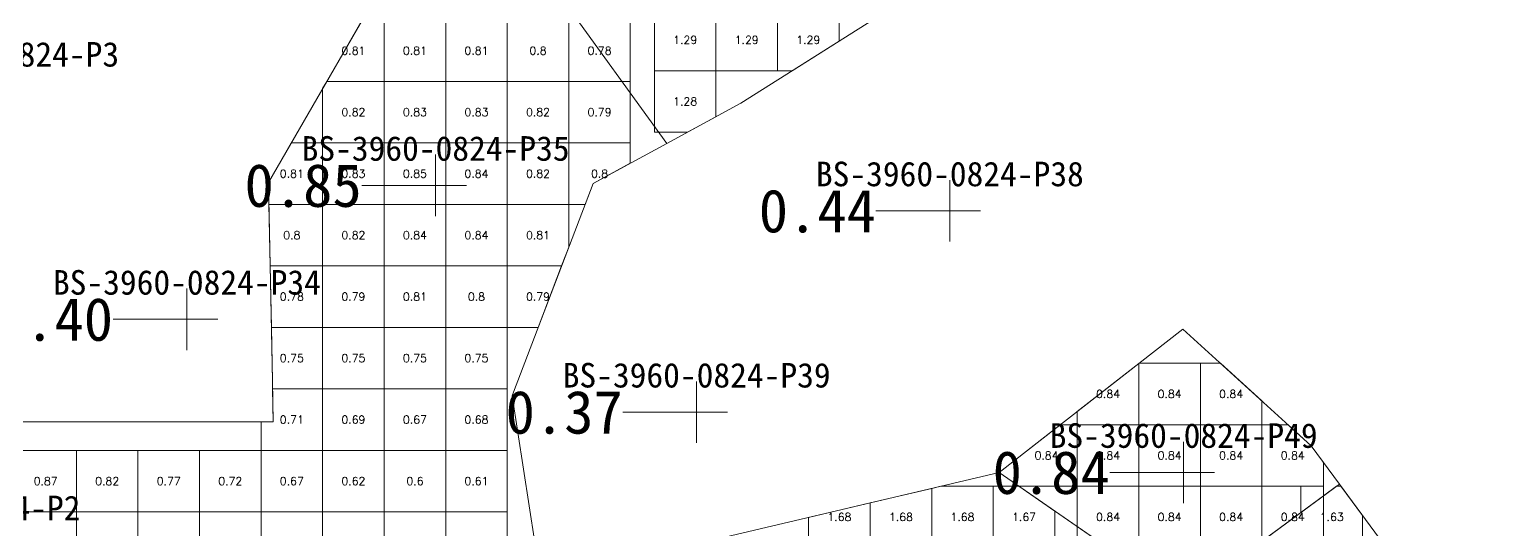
# Model space of a CAD drawing. Header units: inches. Extents: x 469941 to 470089, y 4349675 to 4349818.
# Drawn here: x 470065.12 to 470088.89, y 4349705.5 to 4349713.64 of the extents above; entities that cross this region are included whole.
import ezdxf
from ezdxf.enums import TextEntityAlignment as Align

# ---------------------------------------------------------------- set-up
doc = ezdxf.new("R2010")
doc.units = ezdxf.units.IN
doc.header["$MEASUREMENT"] = 0
for name, color, linetype, lineweight in [('0.500-1.000', 7, 'Continuous', 0), ('1.000-1.500', 7, 'Continuous', 0), ('1.500-3.000', 7, 'Continuous', 0), ('孔口文字', 7, 'Continuous', 0), ('点', 7, 'Continuous', 0), ('爆区方格网', 7, 'Continuous', 0), ('线条', 7, 'Continuous', 0), ('钻孔', 7, 'Continuous', 0)]:
    doc.layers.add(name, color=color, linetype=linetype, lineweight=lineweight)
doc.styles.add('3dmine_textStyle_1', font='txt.shx', dxfattribs={"height": 1, "bigfont": 'gbcbig.shx'})
doc.styles.add('3dmine_textStyle_4', font='simsunb.ttf', dxfattribs={"height": 1})

msp = doc.modelspace()

# ---------------------------------------------------------------- hatches: boundary and pattern name
at = {"layer": '钻孔', "linetype": 'Continuous', "lineweight": 0, "true_color": 0x808080, "extrusion": (0, 1, 0)}
for points in [[(-470065.543, 3950.44), (-470064.543, 3950.44), (-470064.543, 3960.44), (-470065.543, 3960.44)], [(-470081.082, 3949.897), (-470080.082, 3949.897), (-470080.082, 3960.897), (-470081.082, 3960.897)], [(-470068.685, 3949.898), (-470067.685, 3949.898), (-470067.685, 3960.898), (-470068.685, 3960.898)], [(-470076.968, 3950.033), (-470075.968, 3950.033), (-470075.968, 3961.033), (-470076.968, 3961.033)]]:
    msp.add_hatch(color=8, dxfattribs=at).paths.add_polyline_path(points, flags=0)
at = {"layer": '钻孔', "linetype": 'Continuous', "lineweight": 0, "true_color": 0x00ffff, "extrusion": (0, 1, 0)}
for points in [[(-470072.726, 3949.847), (-470071.726, 3949.847), (-470071.726, 3960.847), (-470072.726, 3960.847)], [(-470084.881, 3949.816), (-470083.881, 3949.816), (-470083.881, 3960.816), (-470084.881, 3960.816)]]:
    msp.add_hatch(color=4, dxfattribs=at).paths.add_polyline_path(points, flags=0)

# ---------------------------------------------------------------- linework, layer by layer
at = {"layer": '0.500-1.000', "color": 4, "linetype": 'Continuous', "lineweight": 0, "true_color": 0x00ffff}
for points in [[(470073.765, 4349714.157), (470075.484, 4349711.781), (470074.284, 4349711.13), (470072.992, 4349707.734), (470072.969, 4349707.674), (470073.431, 4349704.694), (470071.594, 4349701.664), (470070.704, 4349700.695), (470070.244, 4349700.194), (470065.786, 4349697.962), (470062.903, 4349701.04), (470062.482, 4349701.058), (470060.28, 4349701.153), (470060.914, 4349705.252), (470063.831, 4349707.254), (470067.899, 4349707.252), (470069.089, 4349707.252), (470069.075, 4349707.92), (470069.01, 4349711.145), (470071.224, 4349714.988)], [(470085.952, 4349706.864), (470086.413, 4349706.238), (470083.864, 4349704.363), (470080.881, 4349706.429), (470083.87, 4349708.758), (470085.952, 4349706.864)]]:
    msp.add_lwpolyline(points, dxfattribs=at)
at = {"layer": '1.000-1.500', "color": 5, "linetype": 'Continuous', "lineweight": 0, "true_color": 0x0000ff}
msp.add_lwpolyline([(470083.176, 4349717.362), (470081.065, 4349715.208), (470079.792, 4349714.401), (470076.684, 4349712.432), (470075.484, 4349711.781), (470073.765, 4349714.157), (470075.887, 4349715.74), (470077.919, 4349717.257), (470078.008, 4349717.323), (470081.817, 4349720.978), (470083.176, 4349717.362)], dxfattribs=at)
at = {"layer": '1.500-3.000', "color": 1, "linetype": 'Continuous', "lineweight": 0, "true_color": 0xff0000}
msp.add_lwpolyline([(470083.292, 4349704.759), (470083.864, 4349704.363), (470085.138, 4349705.301), (470086.413, 4349706.238), (470088.771, 4349703.032), (470086.567, 4349699.126), (470086.559, 4349699.113), (470088.887, 4349695.658), (470086.516, 4349693.286), (470085.714, 4349692.797), (470083.104, 4349691.204), (470080.026, 4349693.482), (470082.417, 4349696.598), (470083.028, 4349697.395), (470084.421, 4349699.209), (470084.807, 4349699.713), (470082.871, 4349701.46), (470082.614, 4349701.692), (470077.239, 4349700.523), (470076.152, 4349705.312), (470080.881, 4349706.429), (470083.292, 4349704.759)], dxfattribs=at)
at = {"layer": '点', "color": 138, "linetype": 'Continuous', "lineweight": 0, "true_color": 0x004c4c}
for points, elevation in [([(470071.726, 4349710.598), (470071.726, 4349711.598)], 3960.847), ([(470072.226, 4349711.098), (470071.226, 4349711.098)], 3960.847), ([(470080.082, 4349710.183), (470080.082, 4349711.183)], 3960.897), ([(470080.582, 4349710.683), (470079.582, 4349710.683)], 3960.897), ([(470067.685, 4349708.42), (470067.685, 4349709.42)], 3960.898), ([(470068.185, 4349708.92), (470067.185, 4349708.92)], 3960.898), ([(470075.968, 4349706.91), (470075.968, 4349707.91)], 3961.033), ([(470076.468, 4349707.41), (470075.468, 4349707.41)], 3961.033), ([(470083.881, 4349705.929), (470083.881, 4349706.929)], 3960.816), ([(470084.381, 4349706.429), (470083.381, 4349706.429)], 3960.816)]:
    msp.add_lwpolyline(points, dxfattribs=dict(at, elevation=elevation))
at = {"layer": '爆区方格网', "color": 5, "linetype": 'Continuous', "lineweight": 0, "true_color": 0x0000ff, "elevation": 3960.661}
for points in [[(470076.281, 4349712.963), (470075.281, 4349712.963), (470075.281, 4349713.963), (470076.281, 4349713.963), (470076.281, 4349712.963)], [(470077.281, 4349712.963), (470076.281, 4349712.963), (470076.281, 4349713.963), (470077.281, 4349713.963), (470077.281, 4349712.963)], [(470078.281, 4349713.443), (470077.522, 4349712.963), (470077.281, 4349712.963), (470077.281, 4349713.963), (470078.281, 4349713.963), (470078.281, 4349713.443)], [(470076.281, 4349712.213), (470075.82, 4349711.963), (470075.281, 4349711.963), (470075.281, 4349712.963), (470076.281, 4349712.963), (470076.281, 4349712.213)]]:
    msp.add_lwpolyline(points, dxfattribs=at)
at = {"layer": '爆区方格网', "color": 4, "linetype": 'Continuous', "lineweight": 0, "true_color": 0x00ffff}
for points, elevation in [([(470070.89, 4349712.788), (470069.957, 4349712.788), (470070.533, 4349713.788), (470070.89, 4349713.788), (470070.89, 4349712.788)], 3960.875), ([(470071.89, 4349712.788), (470070.89, 4349712.788), (470070.89, 4349713.788), (470071.89, 4349713.788), (470071.89, 4349712.788)], 3960.875), ([(470072.89, 4349712.788), (470071.89, 4349712.788), (470071.89, 4349713.788), (470072.89, 4349713.788), (470072.89, 4349712.788)], 3960.875), ([(470073.89, 4349712.788), (470072.89, 4349712.788), (470072.89, 4349713.788), (470073.89, 4349713.788), (470073.89, 4349712.788)], 3960.875), ([(470074.89, 4349712.788), (470073.89, 4349712.788), (470073.89, 4349713.788), (470074.89, 4349713.788), (470074.89, 4349712.788)], 3960.875), ([(470070.89, 4349711.788), (470069.89, 4349711.788), (470069.89, 4349712.672), (470069.957, 4349712.788), (470070.89, 4349712.788), (470070.89, 4349711.788)], 3960.875), ([(470071.89, 4349711.788), (470070.89, 4349711.788), (470070.89, 4349712.788), (470071.89, 4349712.788), (470071.89, 4349711.788)], 3960.875), ([(470072.89, 4349711.788), (470071.89, 4349711.788), (470071.89, 4349712.788), (470072.89, 4349712.788), (470072.89, 4349711.788)], 3960.875), ([(470073.89, 4349711.788), (470072.89, 4349711.788), (470072.89, 4349712.788), (470073.89, 4349712.788), (470073.89, 4349711.788)], 3960.875), ([(470074.89, 4349711.788), (470073.89, 4349711.788), (470073.89, 4349712.788), (470074.89, 4349712.788), (470074.89, 4349711.788)], 3960.875), ([(470069.89, 4349710.788), (470069.017, 4349710.788), (470069.01, 4349711.145), (470069.381, 4349711.788), (470069.89, 4349711.788), (470069.89, 4349710.788)], 3960.875), ([(470070.89, 4349710.788), (470069.89, 4349710.788), (470069.89, 4349711.788), (470070.89, 4349711.788), (470070.89, 4349710.788)], 3960.875), ([(470071.89, 4349710.788), (470070.89, 4349710.788), (470070.89, 4349711.788), (470071.89, 4349711.788), (470071.89, 4349710.788)], 3960.875), ([(470072.89, 4349710.788), (470071.89, 4349710.788), (470071.89, 4349711.788), (470072.89, 4349711.788), (470072.89, 4349710.788)], 3960.875), ([(470073.89, 4349710.788), (470072.89, 4349710.788), (470072.89, 4349711.788), (470073.89, 4349711.788), (470073.89, 4349710.788)], 3960.875), ([(470074.89, 4349711.458), (470074.284, 4349711.13), (470074.154, 4349710.788), (470073.89, 4349710.788), (470073.89, 4349711.788), (470074.89, 4349711.788), (470074.89, 4349711.458)], 3960.875), ([(470069.89, 4349709.788), (470069.037, 4349709.788), (470069.017, 4349710.788), (470069.89, 4349710.788), (470069.89, 4349709.788)], 3960.875), ([(470070.89, 4349709.788), (470069.89, 4349709.788), (470069.89, 4349710.788), (470070.89, 4349710.788), (470070.89, 4349709.788)], 3960.875), ([(470071.89, 4349709.788), (470070.89, 4349709.788), (470070.89, 4349710.788), (470071.89, 4349710.788), (470071.89, 4349709.788)], 3960.875), ([(470072.89, 4349709.788), (470071.89, 4349709.788), (470071.89, 4349710.788), (470072.89, 4349710.788), (470072.89, 4349709.788)], 3960.875), ([(470073.89, 4349710.094), (470073.774, 4349709.788), (470072.89, 4349709.788), (470072.89, 4349710.788), (470073.89, 4349710.788), (470073.89, 4349710.094)], 3960.875), ([(470069.89, 4349708.788), (470069.058, 4349708.788), (470069.037, 4349709.788), (470069.89, 4349709.788), (470069.89, 4349708.788)], 3960.875), ([(470070.89, 4349708.788), (470069.89, 4349708.788), (470069.89, 4349709.788), (470070.89, 4349709.788), (470070.89, 4349708.788)], 3960.875), ([(470071.89, 4349708.788), (470070.89, 4349708.788), (470070.89, 4349709.788), (470071.89, 4349709.788), (470071.89, 4349708.788)], 3960.875), ([(470072.89, 4349708.788), (470071.89, 4349708.788), (470071.89, 4349709.788), (470072.89, 4349709.788), (470072.89, 4349708.788)], 3960.875), ([(470073.393, 4349708.788), (470072.89, 4349708.788), (470072.89, 4349709.788), (470073.774, 4349709.788), (470073.393, 4349708.788)], 3960.875), ([(470069.89, 4349707.788), (470069.078, 4349707.788), (470069.075, 4349707.92), (470069.058, 4349708.788), (470069.89, 4349708.788), (470069.89, 4349707.788)], 3960.875), ([(470070.89, 4349707.788), (470069.89, 4349707.788), (470069.89, 4349708.788), (470070.89, 4349708.788), (470070.89, 4349707.788)], 3960.875), ([(470071.89, 4349707.788), (470070.89, 4349707.788), (470070.89, 4349708.788), (470071.89, 4349708.788), (470071.89, 4349707.788)], 3960.875), ([(470072.89, 4349707.788), (470071.89, 4349707.788), (470071.89, 4349708.788), (470072.89, 4349708.788), (470072.89, 4349707.788)], 3960.875), ([(470083.153, 4349707.205), (470082.153, 4349707.205), (470082.153, 4349707.42), (470083.153, 4349708.199), (470083.153, 4349707.205)], 3960.816), ([(470084.153, 4349707.205), (470083.153, 4349707.205), (470083.153, 4349708.199), (470083.161, 4349708.205), (470084.153, 4349708.205), (470084.153, 4349707.205)], 3960.816), ([(470085.153, 4349707.591), (470085.153, 4349707.205), (470084.153, 4349707.205), (470084.153, 4349708.205), (470084.478, 4349708.205), (470085.153, 4349707.591)], 3960.816), ([(470069.89, 4349706.788), (470068.89, 4349706.788), (470068.89, 4349707.252), (470069.089, 4349707.252), (470069.078, 4349707.788), (470069.89, 4349707.788), (470069.89, 4349706.788)], 3960.875), ([(470070.89, 4349706.788), (470069.89, 4349706.788), (470069.89, 4349707.788), (470070.89, 4349707.788), (470070.89, 4349706.788)], 3960.875), ([(470071.89, 4349706.788), (470070.89, 4349706.788), (470070.89, 4349707.788), (470071.89, 4349707.788), (470071.89, 4349706.788)], 3960.875), ([(470072.89, 4349706.788), (470071.89, 4349706.788), (470071.89, 4349707.788), (470072.89, 4349707.788), (470072.89, 4349706.788)], 3960.875), ([(470082.153, 4349706.205), (470081.153, 4349706.205), (470081.153, 4349706.641), (470081.877, 4349707.205), (470082.153, 4349707.205), (470082.153, 4349706.205)], 3960.816), ([(470083.153, 4349706.205), (470082.153, 4349706.205), (470082.153, 4349707.205), (470083.153, 4349707.205), (470083.153, 4349706.205)], 3960.816), ([(470084.153, 4349706.205), (470083.153, 4349706.205), (470083.153, 4349707.205), (470084.153, 4349707.205), (470084.153, 4349706.205)], 3960.816), ([(470085.153, 4349706.205), (470084.153, 4349706.205), (470084.153, 4349707.205), (470085.153, 4349707.205), (470085.153, 4349706.205)], 3960.816), ([(470085.952, 4349706.864), (470086.153, 4349706.591), (470086.153, 4349706.205), (470085.153, 4349706.205), (470085.153, 4349707.205), (470085.577, 4349707.205), (470085.952, 4349706.864)], 3960.816), ([(470065.89, 4349705.788), (470064.89, 4349705.788), (470064.89, 4349706.788), (470065.89, 4349706.788), (470065.89, 4349705.788)], 3960.875), ([(470066.89, 4349705.788), (470065.89, 4349705.788), (470065.89, 4349706.788), (470066.89, 4349706.788), (470066.89, 4349705.788)], 3960.875), ([(470067.89, 4349705.788), (470066.89, 4349705.788), (470066.89, 4349706.788), (470067.89, 4349706.788), (470067.89, 4349705.788)], 3960.875), ([(470068.89, 4349705.788), (470067.89, 4349705.788), (470067.89, 4349706.788), (470068.89, 4349706.788), (470068.89, 4349705.788)], 3960.875), ([(470069.89, 4349705.788), (470068.89, 4349705.788), (470068.89, 4349706.788), (470069.89, 4349706.788), (470069.89, 4349705.788)], 3960.875), ([(470070.89, 4349705.788), (470069.89, 4349705.788), (470069.89, 4349706.788), (470070.89, 4349706.788), (470070.89, 4349705.788)], 3960.875), ([(470071.89, 4349705.788), (470070.89, 4349705.788), (470070.89, 4349706.788), (470071.89, 4349706.788), (470071.89, 4349705.788)], 3960.875), ([(470072.89, 4349705.788), (470071.89, 4349705.788), (470071.89, 4349706.788), (470072.89, 4349706.788), (470072.89, 4349705.788)], 3960.875), ([(470083.153, 4349705.205), (470082.153, 4349705.205), (470082.153, 4349706.205), (470083.153, 4349706.205), (470083.153, 4349705.205)], 3960.816), ([(470084.153, 4349705.205), (470083.153, 4349705.205), (470083.153, 4349706.205), (470084.153, 4349706.205), (470084.153, 4349705.205)], 3960.816), ([(470085.153, 4349705.205), (470084.153, 4349705.205), (470084.153, 4349706.205), (470085.153, 4349706.205), (470085.153, 4349705.205)], 3960.816), ([(470086.153, 4349705.205), (470085.153, 4349705.205), (470085.153, 4349706.205), (470086.153, 4349706.205), (470086.153, 4349705.205)], 3960.816), ([(470065.89, 4349704.788), (470064.89, 4349704.788), (470064.89, 4349705.788), (470065.89, 4349705.788), (470065.89, 4349704.788)], 3960.875), ([(470066.89, 4349704.788), (470065.89, 4349704.788), (470065.89, 4349705.788), (470066.89, 4349705.788), (470066.89, 4349704.788)], 3960.875), ([(470067.89, 4349704.788), (470066.89, 4349704.788), (470066.89, 4349705.788), (470067.89, 4349705.788), (470067.89, 4349704.788)], 3960.875), ([(470068.89, 4349704.788), (470067.89, 4349704.788), (470067.89, 4349705.788), (470068.89, 4349705.788), (470068.89, 4349704.788)], 3960.875), ([(470069.89, 4349704.788), (470068.89, 4349704.788), (470068.89, 4349705.788), (470069.89, 4349705.788), (470069.89, 4349704.788)], 3960.875), ([(470070.89, 4349704.788), (470069.89, 4349704.788), (470069.89, 4349705.788), (470070.89, 4349705.788), (470070.89, 4349704.788)], 3960.875), ([(470071.89, 4349704.788), (470070.89, 4349704.788), (470070.89, 4349705.788), (470071.89, 4349705.788), (470071.89, 4349704.788)], 3960.875), ([(470072.89, 4349704.788), (470071.89, 4349704.788), (470071.89, 4349705.788), (470072.89, 4349705.788), (470072.89, 4349704.788)], 3960.875)]:
    msp.add_lwpolyline(points, dxfattribs=dict(at, elevation=elevation))
at = {"layer": '爆区方格网', "color": 1, "linetype": 'Continuous', "lineweight": 0, "true_color": 0xff0000, "elevation": 3960.968}
for points in [[(470079.787, 4349705.205), (470078.787, 4349705.205), (470078.787, 4349705.934), (470079.787, 4349706.17), (470079.787, 4349705.205)], [(470080.787, 4349705.205), (470079.787, 4349705.205), (470079.787, 4349706.17), (470079.934, 4349706.205), (470080.787, 4349706.205), (470080.787, 4349705.205)], [(470081.787, 4349705.801), (470081.787, 4349705.205), (470080.787, 4349705.205), (470080.787, 4349706.205), (470081.204, 4349706.205), (470081.787, 4349705.801)], [(470086.787, 4349705.73), (470086.787, 4349705.205), (470086.153, 4349705.205), (470086.153, 4349706.047), (470085.787, 4349705.778), (470085.787, 4349706.205), (470086.153, 4349706.205), (470086.153, 4349706.047), (470086.367, 4349706.205), (470086.437, 4349706.205), (470086.787, 4349705.73)], [(470078.787, 4349705.205), (470077.787, 4349705.205), (470077.787, 4349705.698), (470078.787, 4349705.934), (470078.787, 4349705.205)]]:
    msp.add_lwpolyline(points, dxfattribs=at)
at = {"layer": '线条', "color": 138, "linetype": 'Continuous', "lineweight": 0, "true_color": 0x004c4c}
for points, elevation in [([(470071.726, 4349711.098), (470071.726, 4349711.098), (470071.726, 4349711.098)], 3960.847), ([(470080.082, 4349710.683), (470080.082, 4349710.683), (470080.082, 4349710.683)], 3960.897), ([(470067.685, 4349708.92), (470067.685, 4349708.92), (470067.685, 4349708.92)], 3960.898), ([(470075.968, 4349707.41), (470075.968, 4349707.41), (470075.968, 4349707.41)], 3961.033), ([(470083.881, 4349706.429), (470083.881, 4349706.429), (470083.881, 4349706.429)], 3960.816)]:
    msp.add_lwpolyline(points, dxfattribs=dict(at, elevation=elevation))
at = {"layer": '钻孔', "color": 4, "linetype": 'Continuous', "lineweight": 0, "true_color": 0x00ffff}
for points, elevation in [([(470071.726, 4349711.098), (470070.526, 4349711.098)], 3960.847), ([(470071.726, 4349711.098), (470070.526, 4349711.098)], 3949.847), ([(470083.881, 4349706.429), (470082.681, 4349706.429)], 3960.816), ([(470083.881, 4349706.429), (470082.681, 4349706.429)], 3949.816)]:
    msp.add_lwpolyline(points, dxfattribs=dict(at, elevation=elevation))
at = {"layer": '钻孔', "color": 8, "linetype": 'Continuous', "lineweight": 0, "true_color": 0x808080}
for points, elevation in [([(470080.082, 4349710.683), (470078.882, 4349710.683)], 3960.897), ([(470080.082, 4349710.683), (470078.882, 4349710.683)], 3949.897), ([(470067.685, 4349708.92), (470066.485, 4349708.92)], 3960.898), ([(470067.685, 4349708.92), (470066.485, 4349708.92)], 3949.898), ([(470075.968, 4349707.41), (470074.768, 4349707.41)], 3961.033), ([(470075.968, 4349707.41), (470074.768, 4349707.41)], 3950.033)]:
    msp.add_lwpolyline(points, dxfattribs=dict(at, elevation=elevation))

# ---------------------------------------------------------------- texts
at = {"color": 5, "linetype": 'Continuous', "lineweight": 0, "true_color": 0x0000ff, "style": '3dmine_textStyle_1'}
for s, p in [('1.29', (470075.781, 4349713.463, 3960.661)), ('1.29', (470076.781, 4349713.463, 3960.661)), ('1.29', (470077.781, 4349713.463, 3960.661)), ('1.28', (470075.781, 4349712.463, 3960.661))]:
    msp.add_text(s, height=0.13, dxfattribs=at).set_placement(p, align=Align.MIDDLE_CENTER)
at = {"color": 4, "linetype": 'Continuous', "lineweight": 0, "true_color": 0x00ffff, "style": '3dmine_textStyle_1'}
for s, p in [('0.81', (470070.39, 4349713.288, 3960.875)), ('0.81', (470071.39, 4349713.288, 3960.875)), ('0.81', (470072.39, 4349713.288, 3960.875)), ('0.8', (470073.39, 4349713.288, 3960.875)), ('0.78', (470074.39, 4349713.288, 3960.875)), ('0.82', (470070.39, 4349712.288, 3960.875)), ('0.83', (470071.39, 4349712.288, 3960.875)), ('0.83', (470072.39, 4349712.288, 3960.875)), ('0.82', (470073.39, 4349712.288, 3960.875)), ('0.79', (470074.39, 4349712.288, 3960.875)), ('0.81', (470069.39, 4349711.288, 3960.875)), ('0.83', (470070.39, 4349711.288, 3960.875)), ('0.85', (470071.39, 4349711.288, 3960.875)), ('0.84', (470072.39, 4349711.288, 3960.875)), ('0.82', (470073.39, 4349711.288, 3960.875)), ('0.8', (470074.39, 4349711.288, 3960.875)), ('0.8', (470069.39, 4349710.288, 3960.875)), ('0.82', (470070.39, 4349710.288, 3960.875)), ('0.84', (470071.39, 4349710.288, 3960.875)), ('0.84', (470072.39, 4349710.288, 3960.875)), ('0.81', (470073.39, 4349710.288, 3960.875)), ('0.78', (470069.39, 4349709.288, 3960.875)), ('0.79', (470070.39, 4349709.288, 3960.875)), ('0.81', (470071.39, 4349709.288, 3960.875)), ('0.8', (470072.39, 4349709.288, 3960.875)), ('0.79', (470073.39, 4349709.288, 3960.875)), ('0.75', (470069.39, 4349708.288, 3960.875)), ('0.75', (470070.39, 4349708.288, 3960.875)), ('0.75', (470071.39, 4349708.288, 3960.875)), ('0.75', (470072.39, 4349708.288, 3960.875)), ('0.84', (470082.653, 4349707.705, 3960.816)), ('0.84', (470083.653, 4349707.705, 3960.816)), ('0.84', (470084.653, 4349707.705, 3960.816)), ('0.71', (470069.39, 4349707.288, 3960.875)), ('0.69', (470070.39, 4349707.288, 3960.875)), ('0.67', (470071.39, 4349707.288, 3960.875)), ('0.68', (470072.39, 4349707.288, 3960.875)), ('0.84', (470081.653, 4349706.705, 3960.816)), ('0.84', (470082.653, 4349706.705, 3960.816)), ('0.84', (470083.653, 4349706.705, 3960.816)), ('0.84', (470084.653, 4349706.705, 3960.816)), ('0.84', (470085.653, 4349706.705, 3960.816)), ('0.87', (470065.39, 4349706.288, 3960.875)), ('0.82', (470066.39, 4349706.288, 3960.875)), ('0.77', (470067.39, 4349706.288, 3960.875)), ('0.72', (470068.39, 4349706.288, 3960.875)), ('0.67', (470069.39, 4349706.288, 3960.875)), ('0.62', (470070.39, 4349706.288, 3960.875)), ('0.6', (470071.39, 4349706.288, 3960.875)), ('0.61', (470072.39, 4349706.288, 3960.875)), ('0.84', (470082.653, 4349705.705, 3960.816)), ('0.84', (470083.653, 4349705.705, 3960.816)), ('0.84', (470084.653, 4349705.705, 3960.816)), ('0.84', (470085.653, 4349705.705, 3960.816))]:
    msp.add_text(s, height=0.13, dxfattribs=at).set_placement(p, align=Align.MIDDLE_CENTER)
at = {"color": 1, "linetype": 'Continuous', "lineweight": 0, "true_color": 0xff0000, "style": '3dmine_textStyle_1'}
for s, p in [('1.68', (470078.287, 4349705.705, 3960.968)), ('1.68', (470079.287, 4349705.705, 3960.968)), ('1.68', (470080.287, 4349705.705, 3960.968)), ('1.67', (470081.287, 4349705.705, 3960.968)), ('1.63', (470086.287, 4349705.705, 3960.968))]:
    msp.add_text(s, height=0.13, dxfattribs=at).set_placement(p, align=Align.MIDDLE_CENTER)
at = {"layer": '孔口文字', "color": 138, "linetype": 'Continuous', "lineweight": 0, "true_color": 0x004c4c, "style": '3dmine_textStyle_4'}
for s, p in [('BS-3960-0824-P3', (470064.543, 4349713.029, 3960.44)), ('BS-3960-0824-P35', (470071.726, 4349711.498, 3960.847)), ('BS-3960-0824-P38', (470080.082, 4349711.083, 3960.897)), ('BS-3960-0824-P34', (470067.685, 4349709.32, 3960.898)), ('BS-3960-0824-P39', (470075.968, 4349707.81, 3961.033)), ('BS-3960-0824-P49', (470083.881, 4349706.829, 3960.816)), ('BS-3960-0824-P2', (470063.914, 4349705.652, 3960.71))]:
    msp.add_text(s, height=0.4, dxfattribs=at).set_placement(p, align=Align.CENTER)
at = {"layer": '钻孔', "color": 4, "linetype": 'Continuous', "lineweight": 0, "true_color": 0x00ffff, "style": '3dmine_textStyle_4'}
for s, p in [('0.85', (470070.526, 4349711.098, 3960.847)), ('0.84', (470082.681, 4349706.429, 3960.816))]:
    msp.add_text(s, height=0.7, dxfattribs=at).set_placement(p, align=Align.MIDDLE_RIGHT)
at = {"layer": '钻孔', "color": 8, "linetype": 'Continuous', "lineweight": 0, "true_color": 0x808080, "style": '3dmine_textStyle_4'}
for s, p in [('0.44', (470078.882, 4349710.683, 3960.897)), ('0.40', (470066.485, 4349708.92, 3960.898)), ('0.37', (470074.768, 4349707.41, 3961.033))]:
    msp.add_text(s, height=0.7, dxfattribs=at).set_placement(p, align=Align.MIDDLE_RIGHT)

doc.saveas('drawing.dxf')
